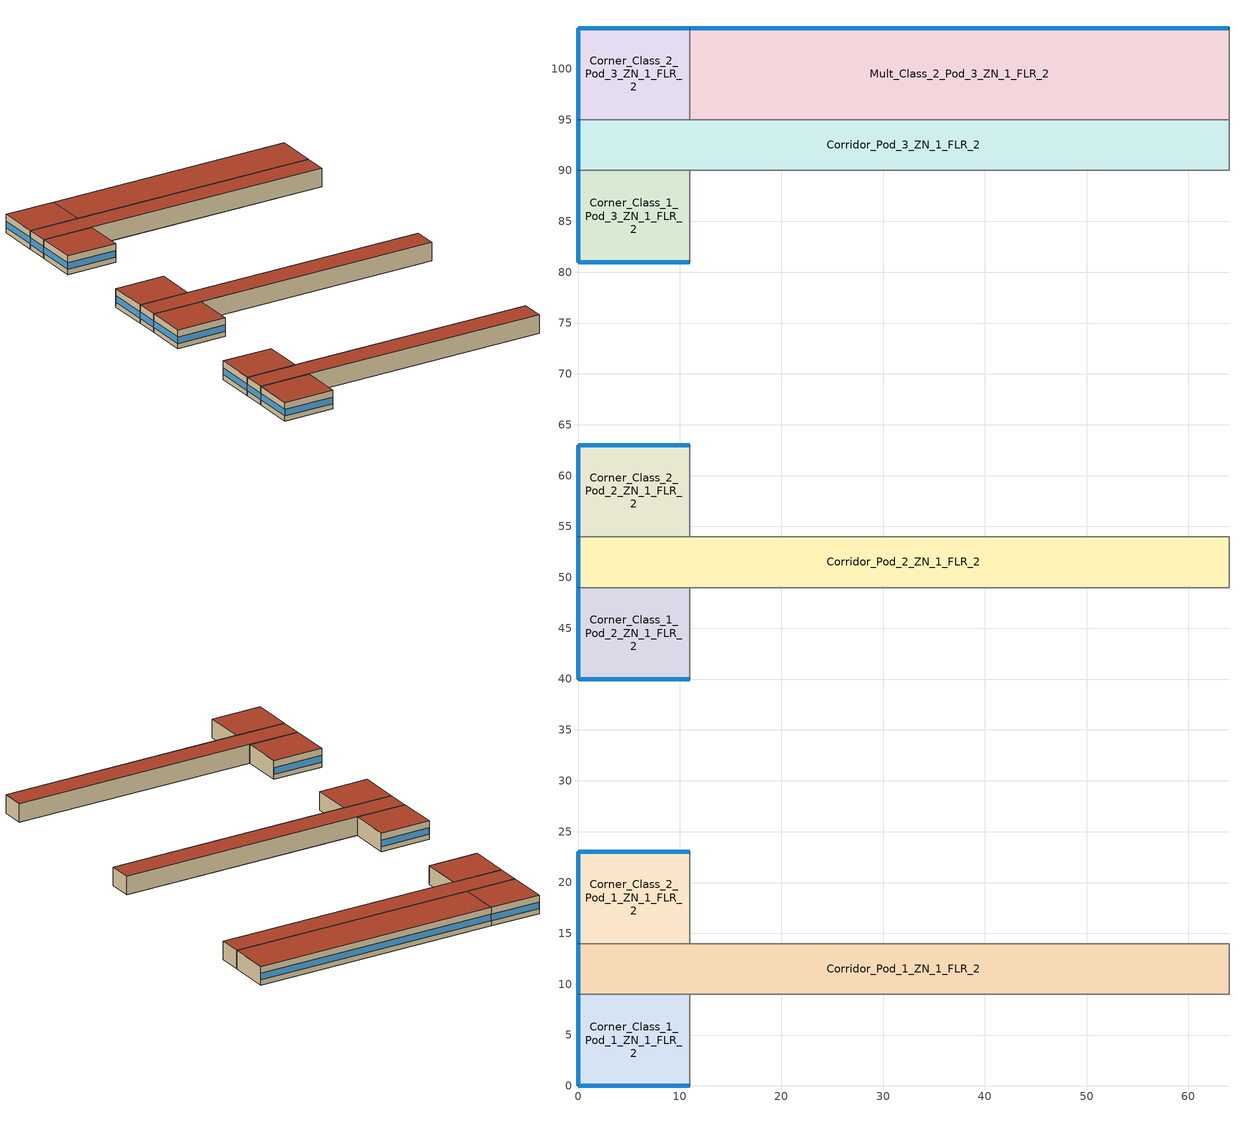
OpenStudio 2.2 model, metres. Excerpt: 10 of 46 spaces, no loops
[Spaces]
Mult_Class_2_Pod_3_ZN_1_FLR_2
 floor to Mult_Class_2_Pod_3_ZN_1_FLR_1: 64,104 64,95 11,95 11,104 z4
 wall outside: 64,104 11,104 z4:8
 wall to Bathrooms_ZN_1_FLR_2: 64,95 64,104 z4:8
 wall to Corner_Class_2_Pod_3_ZN_1_FLR_2: 11,104 11,95 z4:8
 wall to Corridor_Pod_3_ZN_1_FLR_2: 11,95 64,95 z4:8
 window: 63.95,104 11.05,104 z5.1:6.5
 roof outside: 64,95 64,104 11,104 11,95 z8
Corner_Class_2_Pod_3_ZN_1_FLR_2
 floor to Corner_Class_2_Pod_3_ZN_1_FLR_1: 11,104 11,95 0,95 0,104 z4
 wall outside: 11,104 0,104 0,95 z4:8
 wall to Corridor_Pod_3_ZN_1_FLR_2: 0,95 11,95 z4:8
 window: 10.95,104 0.05,104 z5.1:6.51; 0,103.95 0,95.05 z5.1:6.52
 roof outside: 11,95 11,104 0,104 0,95 z8
Corridor_Pod_2_ZN_1_FLR_2
 floor to Corridor_Pod_2_ZN_1_FLR_1: 64,54 64,49 0,49 0,54 z4
 wall outside: 0,54 0,49 z4:8
 wall to Mult_Class_2_Pod_2_ZN_1_FLR_2: 64,54 11,54 z4:8
 wall to Main_Corridor_ZN_1_FLR_2: 64,49 64,54 z4:8
 wall to Corner_Class_1_Pod_2_ZN_1_FLR_2: 0,49 11,49 z4:8
 wall to Corner_Class_2_Pod_2_ZN_1_FLR_2: 11,54 0,54 z4:8
 wall to Mult_Class_1_Pod_2_ZN_1_FLR_2: 11,49 64,49 z4:8
 window: 0,53.95 0,49.05 z5.1:6.53
 roof outside: 64,49 64,54 0,54 0,49 z8
Corridor_Pod_3_ZN_1_FLR_2
 floor to Corridor_Pod_3_ZN_1_FLR_1: 64,95 64,90 0,90 0,95 z4
 wall outside: 0,95 0,90 z4:8
 wall to Mult_Class_1_Pod_3_ZN_1_FLR_2: 11,90 64,90 z4:8
 wall to Corner_Class_1_Pod_3_ZN_1_FLR_2: 0,90 11,90 z4:8
 wall to Bathrooms_ZN_1_FLR_2: 64,90 64,95 z4:8
 window: 0,94.95 0,90.05 z5.1:6.53
 roof outside: 64,90 64,95 0,95 0,90 z8
Corner_Class_2_Pod_2_ZN_1_FLR_2
 floor to Corner_Class_2_Pod_2_ZN_1_FLR_1: 11,63 11,54 0,54 0,63 z4
 wall outside: 11,63 0,63 0,54 z4:8
 wall to Mult_Class_2_Pod_2_ZN_1_FLR_2: 11,54 11,63 z4:8
 window: 10.95,63 0.05,63 z5.1:6.51; 0,62.95 0,54.05 z5.1:6.52
 roof outside: 11,54 11,63 0,63 0,54 z8
Corridor_Pod_1_ZN_1_FLR_2
 floor to Corridor_Pod_1_ZN_1_FLR_1: 64,14 64,9 0,9 0,14 z4
 wall outside: 0,14 0,9 z4:8
 wall to Corner_Class_2_Pod_1_ZN_1_FLR_2: 11,14 0,14 z4:8
 wall to Mult_Class_2_Pod_1_ZN_1_FLR_2: 64,14 11,14 z4:8
 wall to Lobby_ZN_1_FLR_2: 64,9 64,14 z4:8
 wall to Mult_Class_1_Pod_1_ZN_1_FLR_2: 11,9 64,9 z4:8
 wall to Corner_Class_1_Pod_1_ZN_1_FLR_2: 0,9 11,9 z4:8
 window: 0,13.95 0,9.05 z5.1:6.53
 roof outside: 64,9 64,14 0,14 0,9 z8
Corner_Class_1_Pod_2_ZN_1_FLR_2
 floor to Corner_Class_1_Pod_2_ZN_1_FLR_1: 11,49 11,40 0,40 0,49 z4
 wall outside: 0,49 0,40 11,40 z4:8
 wall to Mult_Class_1_Pod_2_ZN_1_FLR_2: 11,40 11,49 z4:8
 window: 0.05,40 10.95,40 z5.1:6.51; 0,48.95 0,40.05 z5.1:6.52
 roof outside: 11,40 11,49 0,49 0,40 z8
Corner_Class_2_Pod_1_ZN_1_FLR_2
 floor to Corner_Class_2_Pod_1_ZN_1_FLR_1: 11,23 11,14 0,14 0,23 z4
 wall outside: 11,23 0,23 0,14 z4:8
 wall to Mult_Class_2_Pod_1_ZN_1_FLR_2: 11,14 11,23 z4:8
 window: 0,22.95 0,14.05 z5.1:6.52; 10.95,23 0.05,23 z5.1:6.51
 roof outside: 11,14 11,23 0,23 0,14 z8
Corner_Class_1_Pod_3_ZN_1_FLR_2
 floor to Corner_Class_1_Pod_3_ZN_1_FLR_1: 11,90 11,81 0,81 0,90 z4
 wall outside: 0,90 0,81 11,81 z4:8
 wall to Mult_Class_1_Pod_3_ZN_1_FLR_2: 11,81 11,90 z4:8
 window: 0.05,81 10.95,81 z5.1:6.51; 0,89.95 0,81.05 z5.1:6.52
 roof outside: 11,81 11,90 0,90 0,81 z8
Corner_Class_1_Pod_1_ZN_1_FLR_2
 floor to Corner_Class_1_Pod_1_ZN_1_FLR_1: 11,9 11,0 0,0 0,9 z4
 wall outside: 0,9 0,0 11,0 z4:8
 wall to Mult_Class_1_Pod_1_ZN_1_FLR_2: 11,0 11,9 z4:8
 window: 0,8.95 0,0.05 z5.1:6.52; 0.05,0 10.95,0 z5.1:6.51
 roof outside: 11,0 11,9 0,9 0,0 z8
[Schedule:Ruleset]
Name | Default Day Schedule | Summer Design Day Schedule | Winter Design Day Schedule
Clothing Schedule | Clothing Schedule Default Winter Clothes
SecondarySchool Auditorium Occ | SecondarySchool Auditorium Occ Default | SecondarySchool Auditorium Occ Summer Design Day | SecondarySchool Auditorium Occ Winter Design Day
SecondarySchool Bldg Light | SecondarySchool Bldg Light Default | SecondarySchool Bldg Light Summer Design Day | SecondarySchool Bldg Light Winter Design Day
SecondarySchool Bldg Equip | SecondarySchool Bldg Equip Default | SecondarySchool Bldg Equip Summer Design Day | SecondarySchool Bldg Equip Winter Design Day
SecondarySchool ClgSetp | SecondarySchool ClgSetp Default | SecondarySchool ClgSetp Summer Design Day | SecondarySchool ClgSetp Winter Design Day
SecondarySchool Bldg Occ | SecondarySchool Bldg Occ Default | SecondarySchool Bldg Occ Summer Design Day | SecondarySchool Bldg Occ Winter Design Day
SecondarySchool Kitchen Equip | SecondarySchool Kitchen Equip Default | SecondarySchool Kitchen Equip Summer Design Day | SecondarySchool Kitchen Equip Winter Design Day
SecondarySchool Gym Occ | SecondarySchool Gym Occ Default | SecondarySchool Gym Occ Summer Design Day | SecondarySchool Gym Occ Winter Design Day
SecondarySchool Kitchen Gas | SecondarySchool Kitchen Gas Default | SecondarySchool Kitchen Gas Summer Design Day | SecondarySchool Kitchen Gas Winter Design Day
SecondarySchool Office Occ | SecondarySchool Office Occ Default | SecondarySchool Office Occ Summer Design Day | SecondarySchool Office Occ Winter Design Day
[Schedule:Day]
Clothing Schedule Default Winter Clothes: 24, 0, 1
Clothing Schedule Summer Clothes: 24, 0, 0.5
Air Velocity Schedule Default: 24, 0, 0.2
Work Efficiency Schedule Default; SecondarySchool Auditorium Occ Wknd Day; SecondarySchool Auditorium Occ Winter Design Day; SecondarySchool Auditorium Occ Wknd Day 1; SecondarySchool Auditorium Occ Wknd Day 2; SecondarySchool Bldg Occ Wknd Day; SecondarySchool Bldg Occ Winter Design Day; SecondarySchool Bldg Occ Wknd Day 1; SecondarySchool Bldg Occ Wknd Day 2; SecondarySchool Gym Occ Wknd Day; SecondarySchool Gym Occ Winter Design Day; SecondarySchool Gym Occ Wknd Day 1; SecondarySchool Gym Occ Wknd Day 2; SecondarySchool Office Occ Wknd Day; SecondarySchool Office Occ Winter Design Day; SecondarySchool Office Occ Wknd Day 1; SecondarySchool Office Occ Wknd Day 2; SecondarySchool BLDG ELEVATORS WntrDsn|Wknd Day: 24, 0, 0
SecondarySchool Auditorium Occ Default; SecondarySchool Auditorium Occ Wkdy Day: 8, 0, 0, 15, 0, 0.25, 17, 0, 0.95, 20, 0, 0.1, 24, 0, 0
SecondarySchool Auditorium Occ Summer Design Day; SecondarySchool Auditorium Occ Wkdy|SmrDsn Day: 8, 0, 0, 17, 0, 0.15, 19, 0, 0.35, 24, 0, 0
SecondarySchool Activity Default; SecondarySchool Activity Winter Design Day; SecondarySchool Activity Summer Design Day: 24, 0, 120
SecondarySchool Bldg Light Default; SecondarySchool Bldg Light Wkdy Day: 7, 0, 0.1773, 21, 0, 0.9, 24, 0, 0.1773
SecondarySchool Bldg Light Wknd Day; SecondarySchool Bldg Light Winter Design Day; SecondarySchool Bldg Light Wknd Day 1; SecondarySchool Bldg Light Wknd Day 2: 24, 0, 0.1773
SecondarySchool Bldg Light Summer Design Day; SecondarySchool Bldg Light Wkdy|SmrDsn Day: 8, 0, 0.1773, 20, 0, 0.5, 24, 0, 0.1773
SecondarySchool Bldg Equip Default; SecondarySchool Bldg Equip Wkdy Day: 8, 0, 0.35, 17, 0, 0.95, 24, 0, 0.35
SecondarySchool Bldg Equip Wknd Day; SecondarySchool Bldg Equip Winter Design Day; SecondarySchool Bldg Equip Wknd Day 2: 24, 0, 0.35
SecondarySchool Bldg Equip Summer Design Day; SecondarySchool Bldg Equip Wkdy|SmrDsn Day: 8, 0, 0.25, 17, 0, 0.5, 24, 0, 0.25
SecondarySchool Bldg Equip Wknd Day 1: 24, 0, 0.25
SecondarySchool Infil Default; SecondarySchool Infil Winter Design Day; SecondarySchool Infil Summer Design Day: 7, 0, 1, 21, 0, 0.5, 24, 0, 1
SecondarySchool HtgSetp Wknd|Wkdy Day: 7, 0, 16, 18, 0, 21, 24, 0, 16
SecondarySchool HtgSetp Wknd|Wkdy Day 1; SecondarySchool HtgSetp BathCorrMechKitchen Winter Design Day: 6, 0, 16, 21, 0, 21, 24, 0, 16
SecondarySchool ClgSetp Default; SecondarySchool ClgSetp Wknd|Wkdy Day 1; SecondarySchool ClgSetp BathCorrMechKitchen Summer Design Day: 6, 0, 27, 21, 0, 24, 24, 0, 27
SecondarySchool ClgSetp Summer Design Day: 24, 0, 24
SecondarySchool ClgSetp Winter Design Day; SecondarySchool ClgSetp BathCorrMechKitchen Default; SecondarySchool ClgSetp BathCorrMechKitchen Winter Design Day: 24, 0, 27
SecondarySchool ClgSetp Wknd|Wkdy Day: 7, 0, 27, 18, 0, 24, 24, 0, 27
SecondarySchool Bldg Occ Default; SecondarySchool Bldg Occ Wkdy Day: 8, 0, 0, 16, 0, 0.7, 21, 0, 0.15, 24, 0, 0
SecondarySchool Bldg Occ Summer Design Day; SecondarySchool Bldg Occ Wkdy|SmrDsn Day: 8, 0, 0, 21, 0, 0.15, 24, 0, 0
SecondarySchool Kitchen Equip Default; SecondarySchool Kitchen Equip Wkdy Day: 8, 0, 0.1, 10, 0, 0.15, 13, 0, 0.25, 15, 0, 0.15, 24, 0, 0.1
SecondarySchool Kitchen Equip Wknd Day; SecondarySchool Kitchen Equip Winter Design Day; SecondarySchool Kitchen Equip Wknd Day 1; SecondarySchool Kitchen Equip Wknd Day 2: 24, 0, 0.1
SecondarySchool Kitchen Equip Summer Design Day; SecondarySchool Kitchen Equip Wkdy|SmrDsn Day: 8, 0, 0.1, 10, 0, 0.13, 13, 0, 0.2, 15, 0, 0.13, 24, 0, 0.1
SecondarySchool HtgSetp BathCorrMechKitchen Default; SecondarySchool HtgSetp BathCorrMechKitchen Summer Design Day: 24, 0, 16
SecondarySchool Gym Occ Default; SecondarySchool Gym Occ Wkdy Day: 8, 0, 0, 16, 0, 0.35, 21, 0, 0.95, 24, 0, 0
SecondarySchool Gym Occ Summer Design Day; SecondarySchool Gym Occ Wkdy|SmrDsn Day: 8, 0, 0, 21, 0, 0.35, 24, 0, 0
SecondarySchool Kitchen Gas Default; SecondarySchool Kitchen Gas Wkdy Day: 8, 0, 0.02, 10, 0, 0.15, 13, 0, 0.2, 15, 0, 0.1, 24, 0, 0.02
SecondarySchool Kitchen Gas Wknd Day; SecondarySchool Kitchen Gas Winter Design Day; SecondarySchool Kitchen Gas Wknd Day 1; SecondarySchool Kitchen Gas Wknd Day 2: 24, 0, 0.02
SecondarySchool Kitchen Gas Summer Design Day; SecondarySchool Kitchen Gas Wkdy|SmrDsn Day: 8, 0, 0.02, 10, 0, 0.1, 13, 0, 0.15, 15, 0, 0.1, 24, 0, 0.02
SecondarySchool Office Occ Default; SecondarySchool Office Occ Wkdy Day: 8, 0, 0, 17, 0, 0.95, 21, 0, 0.15, 24, 0, 0
SecondarySchool Office Occ Summer Design Day; SecondarySchool Office Occ Wkdy|SmrDsn Day: 8, 0, 0, 17, 0, 0.5, 24, 0, 0
[Schedule:Rule] Date Specification Type=DateRange; Start Day=1
Name | Schedule Ruleset | Rule Order | Day Schedule | Start Month | End Month | End Day | Apply Sunday | Apply Saturday | Apply Monday | Apply Tuesday | Apply Wednesday | Apply Thursday | Apply Friday
Schedule Rule 1 | Clothing Schedule | 0 | Clothing Schedule Summer Clothes | 5 | 9 | 30
Schedule Rule 2 | SecondarySchool Auditorium Occ | 4 | SecondarySchool Auditorium Occ Wknd Day | 1 | 6 | 30 | Yes | Yes
Schedule Rule 3 | SecondarySchool Auditorium Occ | 3 | SecondarySchool Auditorium Occ Wkdy|SmrDsn Day | 7 | 9 | 1 |  |  | Yes | Yes | Yes | Yes | Yes
Schedule Rule 4 | SecondarySchool Auditorium Occ | 2 | SecondarySchool Auditorium Occ Wknd Day 1 | 7 | 9 | 1 | Yes | Yes
Schedule Rule 5 | SecondarySchool Auditorium Occ | 1 | SecondarySchool Auditorium Occ Wkdy Day | 9 | 12 | 31 |  |  | Yes | Yes | Yes | Yes | Yes
Schedule Rule 6 | SecondarySchool Auditorium Occ | 0 | SecondarySchool Auditorium Occ Wknd Day 2 | 9 | 12 | 31 | Yes | Yes
Schedule Rule 7 | SecondarySchool Bldg Light | 4 | SecondarySchool Bldg Light Wknd Day | 1 | 6 | 30 | Yes | Yes
Schedule Rule 8 | SecondarySchool Bldg Light | 3 | SecondarySchool Bldg Light Wkdy|SmrDsn Day | 7 | 9 | 1 |  |  | Yes | Yes | Yes | Yes | Yes
Schedule Rule 9 | SecondarySchool Bldg Light | 2 | SecondarySchool Bldg Light Wknd Day 1 | 7 | 9 | 1 | Yes | Yes
Schedule Rule 10 | SecondarySchool Bldg Light | 1 | SecondarySchool Bldg Light Wkdy Day | 9 | 12 | 31 |  |  | Yes | Yes | Yes | Yes | Yes
Schedule Rule 11 | SecondarySchool Bldg Light | 0 | SecondarySchool Bldg Light Wknd Day 2 | 9 | 12 | 31 | Yes | Yes
Schedule Rule 12 | SecondarySchool Bldg Equip | 4 | SecondarySchool Bldg Equip Wknd Day | 1 | 6 | 30 | Yes | Yes
Schedule Rule 13 | SecondarySchool Bldg Equip | 3 | SecondarySchool Bldg Equip Wkdy|SmrDsn Day | 7 | 9 | 1 |  |  | Yes | Yes | Yes | Yes | Yes
Schedule Rule 14 | SecondarySchool Bldg Equip | 2 | SecondarySchool Bldg Equip Wknd Day 1 | 7 | 9 | 1 | Yes | Yes
Schedule Rule 15 | SecondarySchool Bldg Equip | 1 | SecondarySchool Bldg Equip Wkdy Day | 9 | 12 | 31 |  |  | Yes | Yes | Yes | Yes | Yes
Schedule Rule 16 | SecondarySchool Bldg Equip | 0 | SecondarySchool Bldg Equip Wknd Day 2 | 9 | 12 | 31 | Yes | Yes
Schedule Rule 19 | SecondarySchool ClgSetp | 1 | SecondarySchool ClgSetp Wknd|Wkdy Day | 7 | 9 | 1 | Yes | Yes | Yes | Yes | Yes | Yes | Yes
Schedule Rule 20 | SecondarySchool ClgSetp | 0 | SecondarySchool ClgSetp Wknd|Wkdy Day 1 | 9 | 12 | 31 | Yes | Yes | Yes | Yes | Yes | Yes | Yes
Schedule Rule 21 | SecondarySchool Bldg Occ | 4 | SecondarySchool Bldg Occ Wknd Day | 1 | 6 | 30 | Yes | Yes
Schedule Rule 22 | SecondarySchool Bldg Occ | 3 | SecondarySchool Bldg Occ Wkdy|SmrDsn Day | 7 | 9 | 1 |  |  | Yes | Yes | Yes | Yes | Yes
Schedule Rule 23 | SecondarySchool Bldg Occ | 2 | SecondarySchool Bldg Occ Wknd Day 1 | 7 | 9 | 1 | Yes | Yes
Schedule Rule 24 | SecondarySchool Bldg Occ | 1 | SecondarySchool Bldg Occ Wkdy Day | 9 | 12 | 31 |  |  | Yes | Yes | Yes | Yes | Yes
Schedule Rule 25 | SecondarySchool Bldg Occ | 0 | SecondarySchool Bldg Occ Wknd Day 2 | 9 | 12 | 31 | Yes | Yes
Schedule Rule 26 | SecondarySchool Kitchen Equip | 4 | SecondarySchool Kitchen Equip Wknd Day | 1 | 6 | 30 | Yes | Yes
Schedule Rule 27 | SecondarySchool Kitchen Equip | 3 | SecondarySchool Kitchen Equip Wkdy|SmrDsn Day | 7 | 9 | 1 |  |  | Yes | Yes | Yes | Yes | Yes
Schedule Rule 28 | SecondarySchool Kitchen Equip | 2 | SecondarySchool Kitchen Equip Wknd Day 1 | 7 | 9 | 1 | Yes | Yes
Schedule Rule 29 | SecondarySchool Kitchen Equip | 1 | SecondarySchool Kitchen Equip Wkdy Day | 9 | 12 | 31 |  |  | Yes | Yes | Yes | Yes | Yes
Schedule Rule 30 | SecondarySchool Kitchen Equip | 0 | SecondarySchool Kitchen Equip Wknd Day 2 | 9 | 12 | 31 | Yes | Yes
Schedule Rule 31 | SecondarySchool Gym Occ | 4 | SecondarySchool Gym Occ Wknd Day | 1 | 6 | 30 | Yes | Yes
Schedule Rule 32 | SecondarySchool Gym Occ | 3 | SecondarySchool Gym Occ Wkdy|SmrDsn Day | 7 | 9 | 1 |  |  | Yes | Yes | Yes | Yes | Yes
Schedule Rule 33 | SecondarySchool Gym Occ | 2 | SecondarySchool Gym Occ Wknd Day 1 | 7 | 9 | 1 | Yes | Yes
Schedule Rule 34 | SecondarySchool Gym Occ | 1 | SecondarySchool Gym Occ Wkdy Day | 9 | 12 | 31 |  |  | Yes | Yes | Yes | Yes | Yes
Schedule Rule 35 | SecondarySchool Gym Occ | 0 | SecondarySchool Gym Occ Wknd Day 2 | 9 | 12 | 31 | Yes | Yes
Schedule Rule 36 | SecondarySchool Kitchen Gas | 4 | SecondarySchool Kitchen Gas Wknd Day | 1 | 6 | 30 | Yes | Yes
Schedule Rule 37 | SecondarySchool Kitchen Gas | 3 | SecondarySchool Kitchen Gas Wkdy|SmrDsn Day | 7 | 9 | 1 |  |  | Yes | Yes | Yes | Yes | Yes
Schedule Rule 38 | SecondarySchool Kitchen Gas | 2 | SecondarySchool Kitchen Gas Wknd Day 1 | 7 | 9 | 1 | Yes | Yes
Schedule Rule 39 | SecondarySchool Kitchen Gas | 1 | SecondarySchool Kitchen Gas Wkdy Day | 9 | 12 | 31 |  |  | Yes | Yes | Yes | Yes | Yes
Schedule Rule 40 | SecondarySchool Kitchen Gas | 0 | SecondarySchool Kitchen Gas Wknd Day 2 | 9 | 12 | 31 | Yes | Yes
Schedule Rule 41 | SecondarySchool Office Occ | 4 | SecondarySchool Office Occ Wknd Day | 1 | 6 | 30 | Yes | Yes
Schedule Rule 42 | SecondarySchool Office Occ | 3 | SecondarySchool Office Occ Wkdy|SmrDsn Day | 7 | 9 | 1 |  |  | Yes | Yes | Yes | Yes | Yes
Schedule Rule 43 | SecondarySchool Office Occ | 2 | SecondarySchool Office Occ Wknd Day 1 | 7 | 9 | 1 | Yes | Yes
Schedule Rule 44 | SecondarySchool Office Occ | 1 | SecondarySchool Office Occ Wkdy Day | 9 | 12 | 31 |  |  | Yes | Yes | Yes | Yes | Yes
Schedule Rule 45 | SecondarySchool Office Occ | 0 | SecondarySchool Office Occ Wknd Day 2 | 9 | 12 | 31 | Yes | Yes
